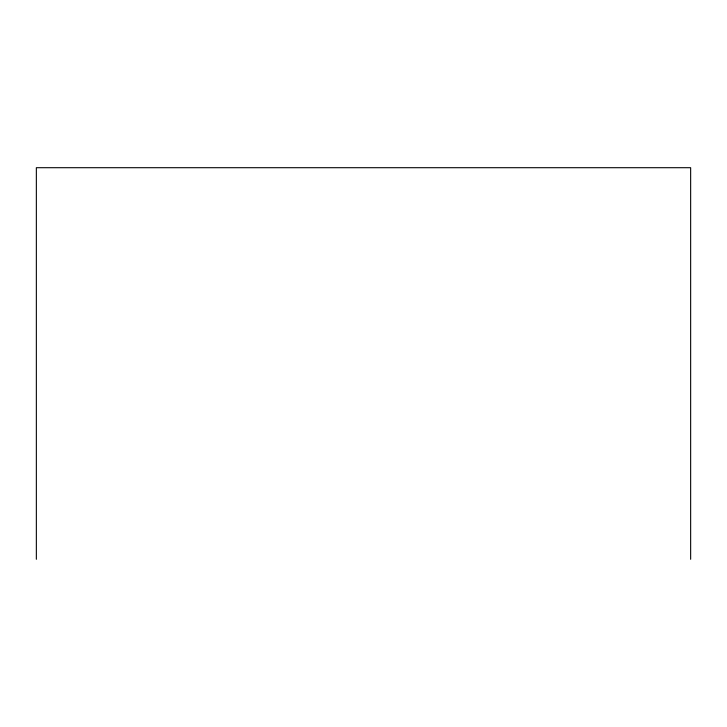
<?xml version="1.0" encoding="UTF-8"?>
<svg xmlns="http://www.w3.org/2000/svg" width="727" height="727" viewBox="0 0 727 727"><rect width="100%" height="100%" fill="white"/><g stroke="black" fill="none" stroke-linecap="round" stroke-linejoin="round"><path stroke-width="1.09" d="M690.65 559.299L690.65 167.701L36.35 167.701L36.35 559.299"/></g></svg>
